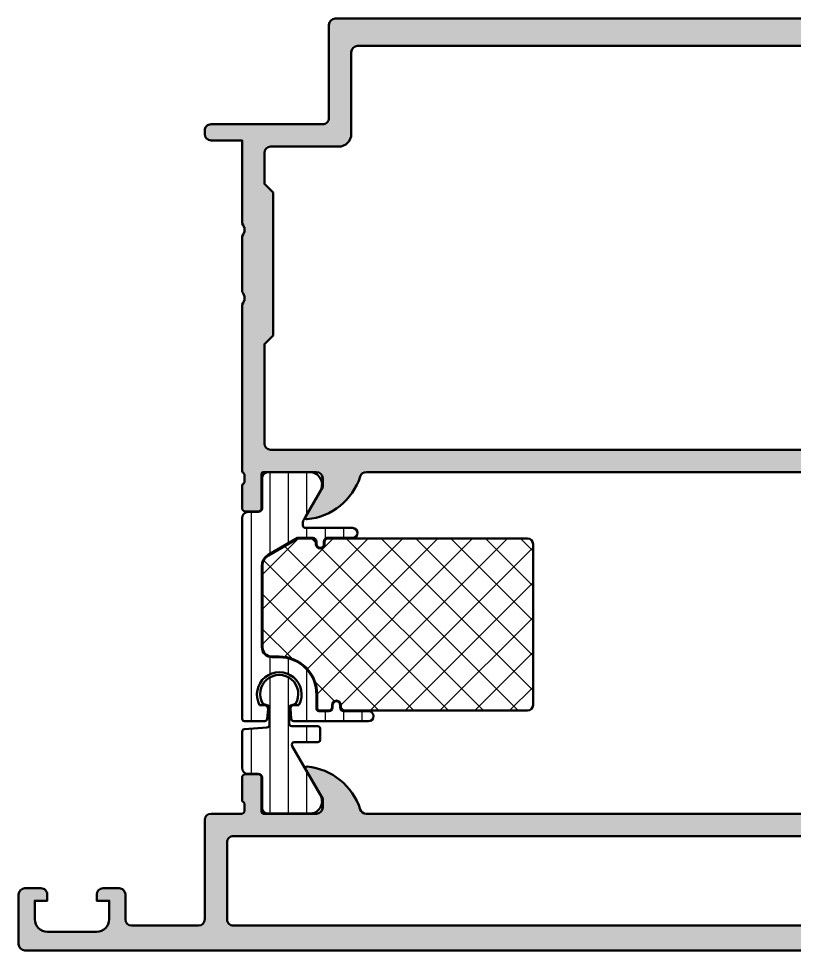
# Model space of a CAD drawing. Extents: x 5 to 130, y 0 to 75.
# Drawn here: x 5 to 67.5, y 0 to 75 of the extents above; entities that cross this region are included whole.
import ezdxf

# ---------------------------------------------------------------- set-up
doc = ezdxf.new("R2010")
doc.units = 0
for name, color, linetype, lineweight in [('0S-Alu contour', 7, 'Continuous', 50), ('0S-Alu hatch', 252, 'Continuous', 25), ('0S-Plastic contour', 254, 'Continuous', 50), ('0S-Plastic hatch', 253, 'Continuous', 25), ('0S-PT contour', 91, 'Continuous', 50), ('0S-PT hatch', 103, 'Continuous', 25)]:
    doc.layers.add(name, color=color, linetype=linetype, lineweight=lineweight)
pattern_1 = [(90, (0, 0), (-1.4859, 0), [])]

# ---------------------------------------------------------------- blocks, each defined once
blk = doc.blocks.new('304700__176D3024_9E4F_41B5_983D_16A4728DE086_')
at = {"layer": '0S-Alu hatch'}
h = blk.add_hatch(color=256, dxfattribs=at)
edge = h.paths.add_edge_path()
edge.add_line((19.99999999999998, 10.49999999999997), (20.00000000000001, 2.499961614608787))
edge.add_ellipse((19.50000799373549, 2.499992007188123), major_axis=(-0.4999920071882439, 0), ratio=1, start_angle=89.99995824893051, end_angle=179.9965172112618, ccw=False)
edge.add_line((19.5000076293945, 2.000000000000011), (14.10000610351565, 2))
edge.add_ellipse((14.10001171460136, 2.500005611085724), major_axis=(-0.5000056111172084, 0), ratio=1, start_angle=0.0006429760202877333, end_angle=89.9993570241561, ccw=False)
edge.add_line((13.60000610351564, 2.499999999998472), (13.60000610351564, 4.5))
edge.add_arc((13.10001392716924, 4.50000734682368), 0.4999921764003726, 359.9991581029894, 450.0008965386953)
edge.add_line((13.10000610351561, 4.999999523162842), (11.8000030517578, 5))
edge.add_arc((11.80003194873949, 4.499971103018338), 0.500028897816649, 90.00331115881426, 179.9966888411355)
edge.add_line((11.30000305175782, 4.500000000000466), (11.30000305175781, 4))
edge.add_line((11.30000305175781, 4), (12.30000305175781, 4))
edge.add_line((12.30000305175781, 4), (12.30000305175781, 2.5))
edge.add_ellipse((11.30001176224014, 2.499991289517666), major_axis=(-0.9999912895556029, 0), ratio=1, start_angle=89.99950092177761, end_angle=180.0004990787141, ccw=False)
edge.add_line((11.30000305175781, 1.5), (7.300003051757812, 1.5))
edge.add_ellipse((7.30003724327588, 2.500034191518068), major_axis=(-1.000034192102578, 0), ratio=1, start_angle=0.0019589627473806104, end_angle=89.9980410373002, ccw=False)
edge.add_line((6.300003051757812, 2.499999999999168), (6.300003051757812, 4))
edge.add_line((6.300003051757812, 4), (7.300003051757812, 4))
edge.add_line((7.300003051757812, 4), (7.300003051757812, 4.5))
edge.add_arc((6.800008665053553, 4.500005613295747), 0.4999943867357684, 359.9993567564866, 450.00064324353)
edge.add_line((6.800003051757826, 5.000000000000006), (5.5, 5))
edge.add_arc((5.500028896981604, 4.499971103018395), 0.5000288978165922, 90.00331115880446, 179.9966888411355)
edge.add_line((5, 4.500000000000523), (5, 0.4999923706054688))
edge.add_arc((5.500013265202426, 0.5000132654630491), 0.5000132656390097, 180.0023943105812, 269.9984799601016)
edge.add_line((5.5, 3e-16), (129.5, 0))
edge.add_arc((129.4999998175536, 0.5000001825074302), 0.5000001825074635, 270.000020906813, 359.9991048225051)
edge.add_line((130, 0.4999923706072412), (130, 4.500000000000001))
edge.add_arc((129.4999840330719, 4.499984033071891), 0.5000159671830521, 0.0018296166054239, 89.99817038324151)
edge.add_line((129.5, 5.000000000000008), (128.1999893188476, 5))
edge.add_arc((128.1999972154239, 4.499999732880525), 0.5000002671818309, 90.00090488050319, 179.999969382958)
edge.add_line((127.6999969482422, 4.500000000064763), (127.6999969482422, 4))
edge.add_line((127.6999969482422, 4), (128.6999969482422, 4))
edge.add_line((128.6999969482422, 4), (128.6999969482422, 2.5))
edge.add_ellipse((127.6999842356632, 2.500012712578993), major_axis=(-1.000012712659796, 0), ratio=1, start_angle=90.00072836786347, end_angle=179.9992716319968, ccw=False)
edge.add_line((127.6999969482422, 1.5), (123.6999969482422, 1.5))
edge.add_ellipse((123.6999912776887, 2.499994329446542), major_axis=(-0.9999943294626202, 0), ratio=1, start_angle=-0.00032490097822801545, end_angle=90.00032490062341, ccw=False)
edge.add_line((122.6999969482422, 2.500000000006199), (122.6999969482422, 4))
edge.add_line((122.6999969482422, 4), (123.6999969482422, 4))
edge.add_line((123.6999969482422, 4), (123.6999969482422, 4.5))
edge.add_arc((123.1999811356241, 4.499984187381915), 0.5000158128681189, 0.0018119353897291, 89.99818806474453)
edge.add_line((123.1999969482422, 5.000000000000003), (120.3999938964843, 5))
edge.add_arc((120.4000076430126, 4.499986253471732), 0.5000137467172296, 90.00157519279813, 179.9984248072896)
edge.add_line((119.8999938964844, 4.499999999999234), (119.8999938964844, 4.299995422363281))
edge.add_arc((120.4000045458748, 4.300006071753726), 0.5000106495038539, 180.0012203039023, 269.9987796957372)
edge.add_line((120.3999938964843, 3.799995422363279), (120.8999938964844, 3.79999542236328))
edge.add_ellipse((120.8999908366427, 3.29999236252167), major_axis=(-0.5000030598509733, 0), ratio=1, start_angle=180.0003506308146, end_angle=269.9996493701244, ccw=False)
edge.add_line((121.3999938964843, 3.299995422371481), (121.3999938964843, 2.5))
edge.add_ellipse((120.9000004540361, 2.499993442448283), major_axis=(-0.499993442491288, 0), ratio=1, start_angle=89.99924855007038, end_angle=180.0007514498339, ccw=False)
edge.add_line((120.8999938964844, 1.999999999999997), (105.0000019073486, 2))
edge.add_line((105.0000019073486, 2), (98.92875289916994, 2.433654785156249))
edge.add_ellipse((99.0000036368257, 3.431113043250497), major_axis=(-0.9999998221284359, 0), ratio=1, start_angle=-2.2588728256778268e-06, end_angle=85.91417066589128, ccw=False)
edge.add_line((98.00000381469727, 3.431113082675257), (98.00000381469727, 8.5))
edge.add_ellipse((98.50000376785373, 8.499999093168418), major_axis=(-0.4999999531572694, 0), ratio=1, start_angle=269.99999463212373, end_angle=359.9998960848389, ccw=False)
edge.add_line((98.50000381469727, 8.999999046325685), (99.50000381469727, 9))
edge.add_arc((99.50000728930279, 9.499996525388754), 0.4999965254008271, 269.9996018367694, 360.0002888809716)
edge.add_line((100.0000038146972, 9.499999046333286), (100.0000038146972, 10.99999999999999))
edge.add_ellipse((100.0788402612403, 11.2675205919931), major_axis=(-0.2788950563274273, 0), ratio=1, start_angle=-1.1645893740982274, end_angle=73.580123580509, ccw=False)
edge.add_line((99.80000281469727, 11.27318899999148), (99.80000281469727, 11.7267829999915))
edge.add_ellipse((100.0788709103404, 11.73244365946855), major_axis=(-0.2789255417371432, 0), ratio=1, start_angle=-73.57540544464928, end_angle=1.1628700728841181, ccw=False)
edge.add_line((100.0000038146972, 11.99998699999149), (100.0000038146972, 13.879998))
edge.add_arc((99.70000381469725, 13.87999799999999), 0.3000000000000114, 0, 90)
edge.add_line((99.70000381469725, 14.179998), (98.72002949565449, 14.179998))
edge.add_arc((98.72002949565449, 13.87999799999999), 0.3000000000000043, 89.99999999999729, 180)
edge.add_line((98.42002949565448, 13.87999799999999), (98.42002949565448, 11.12))
edge.add_ellipse((98.30002949565447, 11.12), major_axis=(-0.1200000000000045, 0), ratio=1, start_angle=90.00000000000682, end_angle=180, ccw=False)
edge.add_line((98.30002949565448, 10.99999999999999), (94.00000381469727, 11))
edge.add_ellipse((94.00000381469727, 11.5), major_axis=(-0.5000000000000018, 0), ratio=1, start_angle=0, end_angle=90, ccw=False)
edge.add_line((93.50000381469727, 11.5), (93.50000381469727, 12.19999999999998))
edge.add_line((93.50000381469727, 12.19999999999998), (94.88149927231964, 14.59282032302756))
edge.add_arc((94.76188403004898, 14.66188021535171), 0.1381197846483017, 330.000000000003, 455.6225775507952)
edge.add_arc((95.2382270558711, 9.823391138152235), 4.99999999999996, 95.62257755079398, 162.2515836439303)
edge.add_ellipse((90.0000038146973, 11.50000000000004), major_axis=(-0.5000000000000321, 0), ratio=1, start_angle=89.99999999999511, end_angle=162.2515836439261, ccw=False)
edge.add_line((90.00000381469727, 11), (32.99999237060549, 11))
edge.add_ellipse((32.99999237060558, 11.49999999999954), major_axis=(-0.49999999999954, 0), ratio=1, start_angle=17.74841635605941, end_angle=89.99999999998857, ccw=False)
edge.add_arc((27.7617691294318, 9.823391138151706), 5.000000000000446, 17.74841635607156, 84.37742244920817)
edge.add_arc((28.23811215525378, 14.66188021535168), 0.1381197846482897, 84.37742244919843, 209.9999999999927)
edge.add_line((28.11849691298311, 14.59282032302755), (29.4999923706055, 12.19999999999991))
edge.add_line((29.4999923706055, 12.19999999999991), (29.49999237060549, 11.50000000000002))
edge.add_ellipse((28.99999237060546, 11.50000000000002), major_axis=(-0.5000000000000285, 0), ratio=1, start_angle=90.00000000000159, end_angle=180, ccw=False)
edge.add_line((28.99999237060547, 10.99999999999999), (24.69996668964827, 11))
edge.add_ellipse((24.69996668964828, 11.12000000000001), major_axis=(-0.1200000000000134, 0), ratio=1, start_angle=0, end_angle=89.99999999999329, ccw=False)
edge.add_line((24.57996668964827, 11.12000000000001), (24.57996668964826, 13.87999799999999))
edge.add_arc((24.27996668964826, 13.879998), 0.2999999999999971, 0, 90)
edge.add_line((24.27996668964826, 14.179998), (23.29999237060544, 14.179998))
edge.add_arc((23.29999237060544, 13.87999800000002), 0.2999999999999812, 90, 180)
edge.add_line((22.99999237060545, 13.87999800000002), (22.99999237060547, 11.99998699999151))
edge.add_ellipse((22.92112527496229, 11.73244365946856), major_axis=(-0.2789255417371566, 0), ratio=1, start_angle=178.8371299271126, end_angle=253.5754054446439, ccw=False)
edge.add_line((23.19999337060547, 11.7267829999915), (23.19999337060547, 11.27318899999145))
edge.add_ellipse((22.92115592406247, 11.26752059199307), major_axis=(-0.2788950563273809, 0), ratio=1, start_angle=106.4198764194908, end_angle=181.1645893740976, ccw=False)
edge.add_line((22.9999923706055, 11), (20.49999999999998, 11))
edge.add_arc((20.50001190502594, 10.49998809497404), 0.5000119051676851, 90.00136418300312, 179.9986358174487)
edge = h.paths.add_edge_path()
edge.add_ellipse((22.30000297718658, 2.499992296034218), major_axis=(-0.4999922960935738, 0), ratio=1, start_angle=-0.0008828225924730759, end_angle=90.0008828230516, ccw=False)
edge.add_line((21.80001068115236, 2.499999999999592), (21.80001068115237, 8.700004577633145))
edge.add_ellipse((22.30000473062384, 8.700010528165253), major_axis=(-0.4999940495068772, 0), ratio=1, start_angle=-90.0006818884533, end_angle=0.0006818894009938958, ccw=False)
edge.add_line((22.30001068115234, 9.200004577636722), (95.70000457763672, 9.200004577636719))
edge.add_ellipse((95.69999936263179, 8.699999362631779), major_axis=(-0.5000052150321359, 0), ratio=1, start_angle=180.0005975897139, end_angle=269.9994024106873, ccw=False)
edge.add_line((96.20000457763673, 8.70000457763672), (96.20000076293945, 2.499999999999942))
edge.add_ellipse((95.70000356422013, 2.499997198726135), major_axis=(-0.4999971987271607, 0), ratio=1, start_angle=90.0001161296363, end_angle=180.0003210041313, ccw=False)
edge.add_line((95.70000457763672, 2.000000000000001), (22.30001068115236, 1.999999999999996))
at = {"layer": '0S-Alu contour', "color": 7}
for points in [[(28.11849691298311, 14.59282032302755), (29.4999923706055, 12.19999999999991), (29.49999237060549, 11.50000000000002)], [(93.50000381469727, 11.5), (93.50000381469727, 12.19999999999998), (94.88149927231964, 14.59282032302756)], [(22.99999237060545, 13.87999800000002), (22.99999237060547, 11.99998699999151)], [(24.27996668964826, 14.179998), (23.29999237060544, 14.179998)], [(24.57996668964827, 11.12000000000001), (24.57996668964826, 13.87999799999999)], [(98.42002949565448, 13.87999799999999), (98.42002949565448, 11.12)], [(99.70000381469725, 14.179998), (98.72002949565449, 14.179998)], [(100.0000038146972, 11.99998699999149), (100.0000038146972, 13.879998)], [(23.19999337060547, 11.7267829999915), (23.19999337060547, 11.27318899999145)], [(99.80000281469727, 11.27318899999148), (99.80000281469727, 11.7267829999915)], [(22.9999923706055, 11), (20.49999999999998, 11)], [(28.99999237060547, 10.99999999999999), (24.69996668964827, 11)], [(90.00000381469727, 11), (32.99999237060549, 11)], [(98.30002949565448, 10.99999999999999), (94.00000381469727, 11)], [(100.0000038146972, 9.499999046333286), (100.0000038146972, 10.99999999999999)], [(19.99999999999998, 10.49999999999997), (20.00000000000001, 2.499961614608787)], [(22.30001068115234, 9.200004577636722), (95.70000457763672, 9.200004577636719)], [(21.80001068115236, 2.499999999999592), (21.80001068115237, 8.700004577633145)], [(96.20000457763673, 8.70000457763672), (96.20000076293945, 2.499999999999942)], [(98.00000381469727, 3.431113082675257), (98.00000381469727, 8.5)], [(98.50000381469727, 8.999999046325685), (99.50000381469727, 9)], [(6.800003051757826, 5.000000000000006), (5.5, 5)], [(13.10000610351561, 4.999999523162842), (11.8000030517578, 5)], [(123.1999969482422, 5.000000000000003), (120.3999938964843, 5)], [(129.5, 5.000000000000008), (128.1999893188476, 5)], [(5, 4.500000000000523), (5, 0.4999923706054688)], [(6.300003051757812, 2.499999999999168), (6.300003051757812, 4), (7.300003051757812, 4), (7.300003051757812, 4.5)], [(11.30000305175782, 4.500000000000466), (11.30000305175781, 4), (12.30000305175781, 4), (12.30000305175781, 2.5)], [(13.60000610351564, 2.499999999998472), (13.60000610351564, 4.5)], [(119.8999938964844, 4.499999999999234), (119.8999938964844, 4.299995422363281)], [(120.3999938964843, 3.799995422363279), (120.8999938964844, 3.79999542236328)], [(122.6999969482422, 2.500000000006199), (122.6999969482422, 4), (123.6999969482422, 4), (123.6999969482422, 4.5)], [(127.6999969482422, 4.500000000064763), (127.6999969482422, 4), (128.6999969482422, 4), (128.6999969482422, 2.5)], [(130, 0.4999923706072412), (130, 4.500000000000001)], [(121.3999938964843, 3.299995422371481), (121.3999938964843, 2.5)], [(120.8999938964844, 1.999999999999997), (105.0000019073486, 2), (98.92875289916994, 2.433654785156249)], [(19.5000076293945, 2.000000000000011), (14.10000610351565, 2)], [(95.70000457763672, 2.000000000000001), (22.30001068115236, 1.999999999999996)], [(11.30000305175781, 1.5), (7.300003051757812, 1.5)], [(127.6999969482422, 1.5), (123.6999969482422, 1.5)], [(5.5, 3e-16), (129.5, 0)]]:
    blk.add_lwpolyline(points, dxfattribs=at)
for centre, radius, start, end in [((28.23811215525378, 14.66188021535168), 0.1381197846482897, 84.37742244919843, 209.9999999999927), ((27.7617691294318, 9.823391138151706), 5.000000000000446, 17.74841635607156, 84.37742244920817), ((95.2382270558711, 9.823391138152235), 4.99999999999996, 95.62257755079398, 162.2515836439303), ((94.76188403004898, 14.66188021535171), 0.1381197846483017, 330.000000000003, 95.62257755079521), ((23.29999237060544, 13.87999800000002), 0.2999999999999812, 90, 180), ((24.27996668964826, 13.879998), 0.2999999999999971, 0, 90), ((98.72002949565449, 13.87999799999999), 0.3000000000000043, 89.99999999999729, 180), ((99.70000381469725, 13.87999799999999), 0.3000000000000114, 0, 90), ((20.50001190502594, 10.49998809497404), 0.5000119051676851, 90.00136418300312, 179.9986358174487), ((99.50000728930279, 9.499996525388754), 0.4999965254008271, 269.9996018367694, 0.0002888809716084), ((5.500028896981604, 4.499971103018395), 0.5000288978165922, 90.00331115880446, 179.9966888411355), ((6.800008665053553, 4.500005613295747), 0.4999943867357684, 359.9993567564866, 90.00064324353004), ((11.80003194873949, 4.499971103018338), 0.500028897816649, 90.00331115881426, 179.9966888411355), ((13.10001392716924, 4.50000734682368), 0.4999921764003726, 359.9991581029894, 90.00089653869539), ((120.4000076430126, 4.499986253471732), 0.5000137467172296, 90.00157519279813, 179.9984248072896), ((123.1999811356241, 4.499984187381915), 0.5000158128681189, 0.0018119353897291, 89.99818806474453), ((128.1999972154239, 4.499999732880525), 0.5000002671818309, 90.00090488050319, 179.999969382958), ((129.4999840330719, 4.499984033071891), 0.5000159671830521, 0.0018296166054239, 89.99817038324151), ((120.4000045458748, 4.300006071753726), 0.5000106495038539, 180.0012203039023, 269.9987796957372), ((5.500013265202426, 0.5000132654630491), 0.5000132656390097, 180.0023943105812, 269.9984799601016), ((129.4999998175536, 0.5000001825074302), 0.5000001825074635, 270.000020906813, 359.9991048225051)]:
    blk.add_arc(centre, radius, start, end, dxfattribs=at)
at = {"layer": '0S-Alu contour', "color": 7, "extrusion": (0, 0, -1)}
for centre, radius, start, end in [((-22.92112527496229, 11.73244365946856), 0.2789255417371566, 106.4245945553561, 181.1628700728874), ((-22.92115592406247, 11.26752059199307), 0.278895056327381, 178.8354106259024, 253.5801235805092), ((-28.99999237060546, 11.50000000000002), 0.5000000000000285, 180, 269.9999999999984), ((-32.99999237060558, 11.49999999999954), 0.49999999999954, 270.0000000000114, 342.2515836439406), ((-90.0000038146973, 11.50000000000004), 0.5000000000000321, 197.748416356074, 270.0000000000049), ((-94.00000381469727, 11.5), 0.5000000000000018, 270, 0), ((-100.0788402612403, 11.2675205919931), 0.2788950563274273, 286.419876419491, 1.164589374098176), ((-100.0788709103404, 11.73244365946855), 0.2789255417371432, 358.8371299271159, 73.57540544464923), ((-24.69996668964828, 11.12000000000001), 0.1200000000000134, 270.0000000000068, 0), ((-98.30002949565447, 11.12), 0.1200000000000045, 180, 269.9999999999932), ((-22.30000473062384, 8.700010528165253), 0.4999940495068772, 359.999318110599, 90.00068188845341), ((-95.69999936263179, 8.699999362631779), 0.5000052150321359, 90.0005975893127, 179.9994024102861), ((-98.50000376785373, 8.499999093168418), 0.4999999531572694, 0.0001039151611164, 90.00000536787628), ((-120.8999908366427, 3.29999236252167), 0.5000030598509733, 90.00035062987556, 179.9996493691854), ((-99.0000036368257, 3.431113043250497), 0.9999998221284361, 274.0858293341087, 2.2588727439e-06), ((-7.30003724327588, 2.500034191518068), 1.000034192102578, 270.0019589626998, 359.9980410372526), ((-11.30001176224014, 2.499991289517666), 0.9999912895556029, 179.9995009212859, 270.0004990782225), ((-14.10001171460136, 2.500005611085724), 0.5000056111172084, 270.0006429758439, 359.9993570239797), ((-19.50000799373549, 2.499992007188123), 0.4999920071882439, 180.0034827887382, 270.0000417510696), ((-22.30000297718658, 2.499992296034218), 0.4999922960935738, 269.9991171769484, 0.0008828225924878), ((-95.70000356422013, 2.499997198726135), 0.4999971987271607, 179.9996789958687, 269.9998838703637), ((-120.9000004540361, 2.499993442448283), 0.499993442491288, 179.9992485501661, 270.0007514499296), ((-123.6999912776887, 2.499994329446542), 0.9999943294626202, 269.9996750993766, 0.0003249009782124), ((-127.6999842356632, 2.500012712578993), 1.000012712659796, 180.0007283680033, 269.9992716321365)]:
    blk.add_arc(centre, radius, start, end, dxfattribs=at)
blk = doc.blocks.new('395740__5E38B258_E6E0_439A_BC56_7E651BC965ED_')
at = {"layer": '0S-PT hatch'}
h = blk.add_hatch(dxfattribs=at)
h.set_pattern_fill('ANSI37', color=256, scale=0.625, angle=90, style=0)
h.set_pattern_definition([(135, (0, 0), (-1.403165018917055, -1.403165018917055), []), (225, (0, 0), (1.403165018917055, -1.403165018917055), [])])
edge = h.paths.add_edge_path()
edge.add_ellipse((45.99939123330574, 32.70000000000196), major_axis=(-0.4500000000000171, 0), ratio=1, start_angle=180, end_angle=270, ccw=False)
edge.add_line((46.44939123330575, 32.70000000000196), (46.44939123330577, 19.75024507800028))
edge.add_ellipse((45.99939081608043, 19.75024549521865), major_axis=(-0.4500004172255333, 0), ratio=1, start_angle=89.9999468781561, end_angle=179.9999468735963, ccw=False)
edge.add_line((45.99939039886206, 19.30024507799331), (31.20656684903962, 19.2999982024299))
edge.add_line((31.20656684903962, 19.2999982024299), (31.07587203843879, 19.3349919706396))
edge.add_line((31.07587203843879, 19.3349919706396), (30.98500706600365, 19.4258443176791))
edge.add_line((30.98500706600365, 19.4258443176791), (30.94998626708984, 19.55656736054947))
edge.add_line((30.94998626708984, 19.55656736054947), (30.94998626708984, 19.74999809265137))
edge.add_arc((30.59999084472656, 19.74999809265137), 0.3499954223632784, 0, 180)
edge.add_line((30.24999542236328, 19.74999809265137), (30.24999542236328, 19.55656736054947))
edge.add_line((30.24999542236328, 19.55656736054947), (30.21497462344948, 19.4258443176791))
edge.add_line((30.21497462344948, 19.4258443176791), (30.12410965101434, 19.3349919706396))
edge.add_line((30.12410965101434, 19.3349919706396), (29.99341443041237, 19.29999809265137))
edge.add_line((29.99341443041237, 19.29999809265137), (29.20657241064764, 19.29999809265137))
edge.add_line((29.20657241064764, 19.29999809265137), (29.1258753312368, 19.32162239777046))
edge.add_line((29.1258753312368, 19.32162239777046), (29.07161595243868, 19.37585915907012))
edge.add_line((29.07161595243868, 19.37585915907012), (29.04999237060547, 19.4565904816775))
edge.add_line((29.04999237060547, 19.4565904816775), (29.04999237059291, 20.59997255743553))
edge.add_arc((26.0000601988675, 20.60004150683832), 3.049932172504766, 359.9987047223895, 450.0012742162535)
edge.add_line((25.99999237060547, 23.64997367858886), (25.39996827214202, 23.64997367858887))
edge.add_ellipse((25.39918775938291, 24.39917064067953), major_axis=(-0.7491973686593119, 0), ratio=1, start_angle=-0.06307231434720961, end_angle=90.05969067286293, ccw=False)
edge.add_line((24.64999084466362, 24.39999537162484), (24.65000610341345, 30.96374640628945))
edge.add_ellipse((25.59993665786682, 30.96380713441111), major_axis=(-0.9499305563945183, 0), ratio=1, start_angle=-60.01033770622951, end_angle=0.003662862479927753, ccw=False)
edge.add_line((25.12511981820502, 31.78655681125431), (27.48715501826287, 33.15000000009987))
edge.add_line((27.48715501826287, 33.15000000009987), (28.69999237060546, 33.15000000009987))
edge.add_ellipse((28.69999237060547, 32.90000000009989), major_axis=(-0.2499999999999858, 0), ratio=1, start_angle=180, end_angle=270.00000000000324, ccw=False)
edge.add_line((28.94999237060546, 32.90000000009989), (28.94999237060538, 32.7000000001))
edge.add_arc((29.2999923706054, 32.70000000009997), 0.3500000000000085, 180, 360)
edge.add_line((29.64999237060541, 32.70000000009993), (29.64999237060542, 32.90000000009987))
edge.add_ellipse((29.89999237050753, 32.90000000009986), major_axis=(-0.2499999999021156, 0), ratio=1, start_angle=270.00000000000324, end_angle=360, ccw=False)
edge.add_line((29.89999237050752, 33.15000000000198), (45.99939123330574, 33.15000000000198))
at = {"layer": '0S-PT contour', "color": 7}
for points in [[(25.12511981820502, 31.78655681125431), (27.48715501826287, 33.15000000009987), (28.69999237060546, 33.15000000009987)], [(29.89999237050752, 33.15000000000198), (45.99939123330574, 33.15000000000198)], [(28.94999237060546, 32.90000000009989), (28.94999237060538, 32.7000000001)], [(29.64999237060541, 32.70000000009993), (29.64999237060542, 32.90000000009987)], [(46.44939123330575, 32.70000000000196), (46.44939123330577, 19.75024507800028)], [(24.64999084466362, 24.39999537162484), (24.65000610341345, 30.96374640628945)], [(25.99999237060547, 23.64997367858886), (25.39996827214202, 23.64997367858887)], [(30.24999542236328, 19.74999809265137), (30.24999542236328, 19.55656736054947), (30.21497462344948, 19.4258443176791), (30.12410965101434, 19.3349919706396), (29.99341443041237, 19.29999809265137), (29.20657241064764, 19.29999809265137), (29.1258753312368, 19.32162239777046), (29.07161595243868, 19.37585915907012), (29.04999237060547, 19.4565904816775), (29.04999237059291, 20.59997255743553)], [(45.99939039886206, 19.30024507799331), (31.20656684903962, 19.2999982024299), (31.07587203843879, 19.3349919706396), (30.98500706600365, 19.4258443176791), (30.94998626708984, 19.55656736054947), (30.94998626708984, 19.74999809265137)]]:
    blk.add_lwpolyline(points, dxfattribs=at)
at = {"layer": '0S-PT contour', "color": 7, "extrusion": (0, 0, -1)}
for centre, radius, start, end in [((-28.69999237060547, 32.90000000009989), 0.2499999999999858, 89.99999999999675, 180), ((-29.89999237050753, 32.90000000009986), 0.2499999999021156, 0, 89.99999999999675), ((-45.99939123330574, 32.70000000000196), 0.4500000000000171, 90, 180), ((-25.59993665786682, 30.96380713441111), 0.9499305563945183, 359.9963371375201, 60.01033770622957), ((-25.39918775938291, 24.39917064067953), 0.7491973686593119, 269.9403093271371, 0.0630723143472479), ((-45.99939081608043, 19.75024549521865), 0.4500004172255333, 180.0000531264038, 270.0000531218439)]:
    blk.add_arc(centre, radius, start, end, dxfattribs=at)
at = {"layer": '0S-PT contour', "color": 7}
for centre, radius, start, end in [((29.2999923706054, 32.70000000009997), 0.3500000000000085, 180, 0), ((26.0000601988675, 20.60004150683832), 3.049932172504766, 359.9987047223895, 90.00127421625359), ((30.59999084472656, 19.74999809265137), 0.3499954223632784, 0, 180)]:
    blk.add_arc(centre, radius, start, end, dxfattribs=at)
blk = doc.blocks.new('244459__BBD9B7D8_E089_41D3_9A93_767BB1D5F85C___C6E03472_171E_400A_93B3_961B03300107_')
at = {"layer": '0S-Plastic hatch'}
h = blk.add_hatch(dxfattribs=at)
h.set_pattern_fill('ANSI31', color=256, scale=0.4680000000000001, angle=45, style=0)
h.set_pattern_definition(pattern_1)
edge = h.paths.add_edge_path()
edge.add_arc((23.49999237060547, 14.709997), 0.5, 180, 270)
edge.add_line((23.49999237060547, 14.209997), (24.31032370393881, 14.209997))
edge.add_ellipse((24.31032370393879, 13.909997), major_axis=(-0.2999999999999989, 0), ratio=1, start_angle=180, end_angle=269.99999999999727, ccw=False)
edge.add_line((24.61032370393879, 13.909997), (24.60999175354178, 11.50999861706369))
edge.add_arc((25.1099877309804, 11.50999597743862), 0.4999959774455833, 179.9996975182267, 270.0003024811867)
edge.add_line((25.10999037060547, 11.01), (28.58653186870495, 11.01))
edge.add_arc((28.4442212197136, 11.99981807472284), 0.9999960709244724, 278.1816080518999, 392.7270160998408)
edge.add_line((29.28547386870494, 12.540453), (27.02829615929938, 16.45000001028018))
edge.add_ellipse((27.20150124599153, 16.55), major_axis=(-0.1999999999999995, 0), ratio=1, start_angle=-90, end_angle=29.999996599345025, ccw=False)
edge.add_line((27.20150124599153, 16.75), (29.09998321533203, 16.75))
edge.add_line((29.09998321533203, 16.75), (29.19990539550781, 16.77691650390625))
edge.add_line((29.19990539550781, 16.77691650390625), (29.2730712890625, 16.85009765625))
edge.add_line((29.2730712890625, 16.85009765625), (29.29998779296875, 16.95001220703125))
edge.add_line((29.29998779296875, 16.95001220703125), (29.29998779296875, 17.85000610351562))
edge.add_line((29.29998779296875, 17.85000610351562), (29.27307891845703, 17.94992065429687))
edge.add_line((29.27307891845703, 17.94992065429687), (29.19990539550781, 18.02310180664062))
edge.add_line((29.19990539550781, 18.02310180664062), (29.09998321533203, 18.05001831054687))
edge.add_line((29.09998321533203, 18.05001831054687), (26.99998474121094, 18.05001831054687))
edge.add_line((26.99998474121094, 18.05001831054687), (26.90007019042969, 18.07693481445312))
edge.add_line((26.90007019042969, 18.07693481445312), (26.82689666748047, 18.15008544921875))
edge.add_line((26.82689666748047, 18.15008544921875), (26.79998779296875, 18.25))
edge.add_line((26.79998779296875, 18.25), (26.79998779296875, 19.55002021789551))
edge.add_line((26.79998779296875, 19.55002021789551), (26.82689666748047, 19.64993476867675))
edge.add_line((26.82689666748047, 19.64993476867675), (26.90007019042969, 19.72311592102051))
edge.add_line((26.90007019042969, 19.72311592102051), (26.99999237060547, 19.75003242492675))
edge.add_line((26.99999237060547, 19.75003242492675), (27.31282366590745, 19.84397326465966))
edge.add_arc((25.999569730915, 20.63866807162289), 1.534983952355025, 328.8204353185887, 571.331063269306)
edge.add_line((24.68842167591003, 19.84050360746519), (24.99998474121094, 19.75003242492675))
edge.add_line((24.99998474121094, 19.75003242492675), (25.09990692138672, 19.72311592102051))
edge.add_line((25.09990692138672, 19.72311592102051), (25.17308044433594, 19.64993476867675))
edge.add_line((25.17308044433594, 19.64993476867675), (25.19998931884766, 19.55002021789551))
edge.add_line((25.19998931884766, 19.55002021789551), (25.19998931884766, 18.1500244140625))
edge.add_line((25.19998931884766, 18.1500244140625), (25.17308044433594, 18.05007934570312))
edge.add_line((25.17308044433594, 18.05007934570312), (25.09990692138672, 17.9769287109375))
edge.add_line((25.09990692138672, 17.9769287109375), (24.99999237060547, 17.95001220703125))
edge.add_line((24.99999237060547, 17.95001220703125), (23.19998931884766, 17.79251098632812))
edge.add_line((23.19998931884766, 17.79251098632812), (23.1000747680664, 17.76559448242187))
edge.add_line((23.1000747680664, 17.76559448242187), (23.02690124511719, 17.69241333007812))
edge.add_line((23.02690124511719, 17.69241333007812), (22.99999237060573, 17.59249877929687))
edge.add_line((22.99999237060573, 17.59249877929687), (22.99999237060547, 14.709997))
at = {"layer": '0S-Plastic contour', "color": 7}
for points in [[(24.68842167591003, 19.84050360746519), (24.99998474121094, 19.75003242492675), (25.09990692138672, 19.72311592102051), (25.17308044433594, 19.64993476867675), (25.19998931884766, 19.55002021789551), (25.19998931884766, 18.1500244140625), (25.17308044433594, 18.05007934570312), (25.09990692138672, 17.9769287109375), (24.99999237060547, 17.95001220703125), (23.19998931884766, 17.79251098632812), (23.1000747680664, 17.76559448242187), (23.02690124511719, 17.69241333007812), (22.99999237060573, 17.59249877929687), (22.99999237060547, 14.709997)], [(27.20150124599153, 16.75), (29.09998321533203, 16.75), (29.19990539550781, 16.77691650390625), (29.2730712890625, 16.85009765625), (29.29998779296875, 16.95001220703125), (29.29998779296875, 17.85000610351562), (29.27307891845703, 17.94992065429687), (29.19990539550781, 18.02310180664062), (29.09998321533203, 18.05001831054687), (26.99998474121094, 18.05001831054687), (26.90007019042969, 18.07693481445312), (26.82689666748047, 18.15008544921875), (26.79998779296875, 18.25), (26.79998779296875, 19.55002021789551), (26.82689666748047, 19.64993476867675), (26.90007019042969, 19.72311592102051), (26.99999237060547, 19.75003242492675), (27.31282366590745, 19.84397326465966)], [(29.28547386870494, 12.540453), (27.02829615929938, 16.45000001028018)], [(23.49999237060547, 14.209997), (24.31032370393881, 14.209997)], [(24.61032370393879, 13.909997), (24.60999175354178, 11.50999861706369)], [(25.10999037060547, 11.01), (28.58653186870495, 11.01)]]:
    blk.add_lwpolyline(points, dxfattribs=at)
for centre, radius, start, end in [((25.999569730915, 20.63866807162289), 1.534983952355025, 328.8204353185887, 211.331063269306), ((23.49999237060547, 14.709997), 0.5, 180, 270), ((28.4442212197136, 11.99981807472284), 0.9999960709244724, 278.1816080518999, 32.7270160998408), ((25.1099877309804, 11.50999597743862), 0.4999959774455833, 179.9996975182267, 270.0003024811867)]:
    blk.add_arc(centre, radius, start, end, dxfattribs=at)
at = {"layer": '0S-Plastic contour', "color": 7, "extrusion": (0, 0, -1)}
for centre, radius, start, end in [((-27.20150124599153, 16.55), 0.1999999999999995, 330.000003400655, 90), ((-24.31032370393879, 13.909997), 0.2999999999999989, 90.00000000000273, 180)]:
    blk.add_arc(centre, radius, start, end, dxfattribs=at)
blk = doc.blocks.new('244459__2FCC1111_E823_40FE_BF9C_92EAB51FDF82___E4718E30_01A4_42E2_A215_5A04C0F10826_')
at = {"layer": '0S-Plastic hatch'}
h = blk.add_hatch(dxfattribs=at)
h.set_pattern_fill('ANSI31', color=256, scale=0.4680000000000001, angle=45, style=0)
h.set_pattern_definition(pattern_1)
edge = h.paths.add_edge_path()
edge.add_line((22.99999237060547, 34.79000300009986), (22.99999237060547, 18.65002250671387))
edge.add_line((22.99999237060547, 18.65002250671387), (23.02690887451172, 18.55010795593262))
edge.add_line((23.02690887451172, 18.55010795593262), (23.1000747680664, 18.47692680358887))
edge.add_line((23.1000747680664, 18.47692680358887), (23.20000457763672, 18.45001029968262))
edge.add_line((23.20000457763672, 18.45001029968262), (24.83000946044922, 18.45001029968262))
edge.add_line((24.83000946044922, 18.45001029968262), (24.92992401123047, 18.47692680358887))
edge.add_line((24.92992401123047, 18.47692680358887), (25.00308990478516, 18.55010795593262))
edge.add_line((25.00308990478516, 18.55010795593262), (25.03000640869141, 18.65002250671387))
edge.add_line((25.03000640869141, 18.65002250671387), (25.09999847412109, 19.45001029968262))
edge.add_line((25.09999847412109, 19.45001029968262), (25.05998992919922, 19.60015678405762))
edge.add_line((25.05998992919922, 19.60015678405762), (24.95012664794922, 19.71002006530762))
edge.add_line((24.95012664794922, 19.71002006530762), (24.78199005126953, 19.74999809265137))
edge.add_line((24.78199005126953, 19.74999809265137), (24.41342926025391, 19.74999809265137))
edge.add_ellipse((25.99999237060547, 20.59650078484448), major_axis=(-1.798262859266857, 0), ratio=1, start_angle=151.918075429822, end_angle=28.081924570178103, ccw=False)
edge.add_line((27.58655548095703, 19.74999809265137), (27.21799468994141, 19.74999809265137))
edge.add_line((27.21799468994141, 19.74999809265137), (27.04985809326172, 19.71002006530762))
edge.add_line((27.04985809326172, 19.71002006530762), (26.93999481201172, 19.60015678405762))
edge.add_line((26.93999481201172, 19.60015678405762), (26.90000152587891, 19.45001029968262))
edge.add_line((26.90000152587891, 19.45001029968262), (26.9699935913086, 18.65002250671387))
edge.add_line((26.9699935913086, 18.65002250671387), (26.99689483642578, 18.55010795593262))
edge.add_line((26.99689483642578, 18.55010795593262), (27.07006072998047, 18.47692680358887))
edge.add_line((27.07006072998047, 18.47692680358887), (27.16999053955078, 18.45001029968262))
edge.add_line((27.16999053955078, 18.45001029968262), (33.19998931884766, 18.45001029968262))
edge.add_arc((33.19998931884766, 18.85000419616699), 0.399993896484375, 270, 450)
edge.add_line((33.19998931884766, 19.24999809265137), (31.19998931884766, 19.24999809265137))
edge.add_line((31.19998931884766, 19.24999809265137), (31.04999542236328, 19.29015922546387))
edge.add_line((31.04999542236328, 19.29015922546387), (30.94017791748047, 19.39996147155761))
edge.add_line((30.94017791748047, 19.39996147155761), (30.89998626708985, 19.54998588562012))
edge.add_line((30.89998626708985, 19.54998588562012), (30.89998626708985, 19.74999809265137))
edge.add_arc((30.59999084472656, 19.74999809265137), 0.2999954223632812, 0, 180)
edge.add_line((30.29999542236328, 19.74999809265137), (30.29999542236328, 19.54998588562012))
edge.add_line((30.29999542236328, 19.54998588562012), (30.25980377197266, 19.39996147155762))
edge.add_line((30.25980377197266, 19.39996147155762), (30.14998626708984, 19.29015922546387))
edge.add_line((30.14998626708984, 19.29015922546387), (29.99999237060547, 19.24999809265137))
edge.add_line((29.99999237060547, 19.24999809265137), (29.19998931884766, 19.24999809265137))
edge.add_line((29.19998931884766, 19.24999809265137), (29.09999847412109, 19.27679252624512))
edge.add_line((29.09999847412109, 19.27679252624512), (29.02678680419922, 19.34997367858887))
edge.add_line((29.02678680419922, 19.34997367858887), (28.99999237060547, 19.45001029968262))
edge.add_line((28.99999237060547, 19.45001029968262), (28.99999237060547, 20.59997367858887))
edge.add_arc((26.00005963829712, 20.60004094628051), 2.999932733062525, 359.9987152527758, 450.0012847470834)
edge.add_line((25.99999237060547, 23.59997367858886), (25.39999389648438, 23.59997367858887))
edge.add_ellipse((25.39918775938291, 24.39917064067953), major_axis=(-0.7991973686593087, 0), ratio=1, start_angle=-0.061071694723978, end_angle=90.05779331022143, ccw=False)
edge.add_line((24.59999084472657, 24.40002250671391), (24.60000610351563, 30.96374320983886))
edge.add_ellipse((25.59993665786681, 30.96380713441111), major_axis=(-0.9999305563944982, 0), ratio=1, start_angle=-60.010337706230075, end_angle=0.003662862579403736, ccw=False)
edge.add_line((25.10012763133065, 31.82986259141395), (27.47375992795196, 33.20000000009987))
edge.add_line((27.47375992795196, 33.20000000009987), (28.69999237060546, 33.20000000009986))
edge.add_ellipse((28.69999237060546, 32.90000000009989), major_axis=(-0.2999999999999758, 0), ratio=1, start_angle=180, end_angle=270, ccw=False)
edge.add_line((28.99999237060543, 32.90000000009989), (28.99999237060541, 32.7000000001))
edge.add_arc((29.29999237060541, 32.70000000009998), 0.2999999999999971, 180, 360)
edge.add_line((29.59999237060541, 32.70000000009995), (29.59999237060541, 32.90000000009987))
edge.add_ellipse((29.89999237060541, 32.90000000009985), major_axis=(-0.2999999999999971, 0), ratio=1, start_angle=269.99999999999727, end_angle=360, ccw=False)
edge.add_line((29.89999237060542, 33.20000000009985), (31.89999237060545, 33.20000000009986))
edge.add_arc((31.89999237060545, 33.60000000009987), 0.4000000000000057, 270, 450)
edge.add_line((31.89999237060545, 34.00000000009987), (28.09999237060542, 34.00000000009987))
edge.add_ellipse((28.09999237060542, 34.20000000009988), major_axis=(-0.2000000000000028, 0), ratio=1, start_angle=0, end_angle=90, ccw=False)
edge.add_line((27.89999237060542, 34.20000000009988), (27.89999237060542, 34.41474721315084))
edge.add_ellipse((28.39999237060545, 34.41474721315085), major_axis=(-0.5000000000000285, 0), ratio=1, start_angle=330.00004886373796, end_angle=360, ccw=False)
edge.add_line((27.96697945550508, 34.6647468438632), (29.28547386870494, 36.95954700009986))
edge.add_arc((28.4442212197136, 37.50018192537702), 0.9999960709244738, 327.2729839001592, 441.818391948101)
edge.add_line((28.58653186870494, 38.49000000009986), (25.10999037060519, 38.49000010568574))
edge.add_arc((25.10998773098011, 37.99000412824711), 0.4999959774455975, 89.9996975188133, 180.0003024817733)
edge.add_line((24.60999175354148, 37.99000148861691), (24.61032370393852, 35.59000310568573))
edge.add_ellipse((24.31032370393851, 35.59000310568574), major_axis=(-0.3000000000000114, 0), ratio=1, start_angle=90, end_angle=180, ccw=False)
edge.add_line((24.31032370393851, 35.29000310568573), (23.49999230545567, 35.29000300009986))
edge.add_arc((23.49999237060547, 34.79000300009986), 0.5000000000000043, 90.00000746561778, 180)
at = {"layer": '0S-Plastic contour', "color": 7}
for points in [[(28.58653186870494, 38.49000000009986), (25.10999037060519, 38.49000010568574)], [(24.60999175354148, 37.99000148861691), (24.61032370393852, 35.59000310568573)], [(27.96697945550508, 34.6647468438632), (29.28547386870494, 36.95954700009986)], [(24.31032370393851, 35.29000310568573), (23.49999230545567, 35.29000300009986)], [(22.99999237060547, 34.79000300009986), (22.99999237060547, 18.65002250671387), (23.02690887451172, 18.55010795593262), (23.1000747680664, 18.47692680358887), (23.20000457763672, 18.45001029968262), (24.83000946044922, 18.45001029968262), (24.92992401123047, 18.47692680358887), (25.00308990478516, 18.55010795593262), (25.03000640869141, 18.65002250671387), (25.09999847412109, 19.45001029968262), (25.05998992919922, 19.60015678405762), (24.95012664794922, 19.71002006530762), (24.78199005126953, 19.74999809265137), (24.41342926025391, 19.74999809265137)], [(27.89999237060542, 34.20000000009988), (27.89999237060542, 34.41474721315084)], [(31.89999237060545, 34.00000000009987), (28.09999237060542, 34.00000000009987)], [(25.10012763133065, 31.82986259141395), (27.47375992795196, 33.20000000009987), (28.69999237060546, 33.20000000009986)], [(29.89999237060542, 33.20000000009985), (31.89999237060545, 33.20000000009986)], [(28.99999237060543, 32.90000000009989), (28.99999237060541, 32.7000000001)], [(29.59999237060541, 32.70000000009995), (29.59999237060541, 32.90000000009987)], [(24.59999084472657, 24.40002250671391), (24.60000610351563, 30.96374320983886)], [(25.99999237060547, 23.59997367858886), (25.39999389648438, 23.59997367858887)], [(30.29999542236328, 19.74999809265137), (30.29999542236328, 19.54998588562012), (30.25980377197266, 19.39996147155762), (30.14998626708984, 19.29015922546387), (29.99999237060547, 19.24999809265137), (29.19998931884766, 19.24999809265137), (29.09999847412109, 19.27679252624512), (29.02678680419922, 19.34997367858887), (28.99999237060547, 19.45001029968262), (28.99999237060547, 20.59997367858887)], [(27.58655548095703, 19.74999809265137), (27.21799468994141, 19.74999809265137), (27.04985809326172, 19.71002006530762), (26.93999481201172, 19.60015678405762), (26.90000152587891, 19.45001029968262), (26.9699935913086, 18.65002250671387), (26.99689483642578, 18.55010795593262), (27.07006072998047, 18.47692680358887), (27.16999053955078, 18.45001029968262), (33.19998931884766, 18.45001029968262)], [(33.19998931884766, 19.24999809265137), (31.19998931884766, 19.24999809265137), (31.04999542236328, 19.29015922546387), (30.94017791748047, 19.39996147155761), (30.89998626708985, 19.54998588562012), (30.89998626708985, 19.74999809265137)]]:
    blk.add_lwpolyline(points, dxfattribs=at)
for centre, radius, start, end in [((25.10998773098011, 37.99000412824711), 0.4999959774455975, 89.9996975188133, 180.0003024817733), ((28.4442212197136, 37.50018192537702), 0.9999960709244738, 327.2729839001592, 81.81839194810097), ((23.49999237060547, 34.79000300009986), 0.5000000000000043, 90.00000746561778, 180), ((31.89999237060545, 33.60000000009987), 0.4000000000000057, 270, 90), ((29.29999237060541, 32.70000000009998), 0.2999999999999971, 180, 0), ((26.00005963829712, 20.60004094628051), 2.999932733062525, 359.9987152527758, 90.00128474708345), ((30.59999084472656, 19.74999809265137), 0.2999954223632812, 0, 180), ((33.19998931884766, 18.85000419616699), 0.399993896484375, 270, 90)]:
    blk.add_arc(centre, radius, start, end, dxfattribs=at)
at = {"layer": '0S-Plastic contour', "color": 7, "extrusion": (0, 0, -1)}
for centre, radius, start, end in [((-24.31032370393851, 35.59000310568574), 0.3000000000000114, 180, 270), ((-28.39999237060545, 34.41474721315085), 0.5000000000000285, 0, 29.99995113626205), ((-28.09999237060542, 34.20000000009988), 0.2000000000000028, 270, 0), ((-28.69999237060546, 32.90000000009989), 0.2999999999999758, 90, 180), ((-29.89999237060541, 32.90000000009985), 0.2999999999999971, 0, 90.00000000000273), ((-25.59993665786681, 30.96380713441111), 0.9999305563944982, 359.9963371374206, 60.01033770623014), ((-25.39918775938291, 24.39917064067953), 0.7991973686593087, 269.9422066897786, 0.0610716947241366), ((-25.99999237060547, 20.59650078484448), 1.798262859266857, 331.9180754298219, 208.0819245701781)]:
    blk.add_arc(centre, radius, start, end, dxfattribs=at)
blk = doc.blocks.new('397900__F6BC7027_DA10_4846_9E57_12844A82973F_')
at = {"layer": '0S-Alu hatch'}
h = blk.add_hatch(color=256, dxfattribs=at)
edge = h.paths.add_edge_path()
edge.add_line((30, 74.50000000000009), (30, 67.00000047683727))
edge.add_ellipse((29.50000618905175, 66.99999381095448), major_axis=(-0.4999938109926888, 0), ratio=1, start_angle=89.99929077812959, end_angle=180.0007638631271, ccw=False)
edge.add_line((29.49999999999997, 66.5000000000001), (20.5, 66.50000000000009))
edge.add_arc((20.50000112226638, 66.00000650708706), 0.4999934929142801, 90.00012860392812, 180.0007456670556)
edge.add_line((20.00000762939444, 65.99999999999913), (20.00000476831991, 65.69999523168018))
edge.add_arc((20.50000166166142, 65.69999689334162), 0.4999968933442645, 180.0001904125791, 269.9998095864415)
edge.add_line((20.49999999999997, 65.20000000000012), (22.99999999999997, 65.20000000000007))
edge.add_line((22.99999999999997, 65.20000000000007), (23, 58.5000000000001))
edge.add_ellipse((22.47502420766756, 58.00000000000011), major_axis=(-0.7249824705019198, 0), ratio=1, start_angle=136.3958616163865, end_angle=223.6041383836137, ccw=False)
edge.add_line((23, 57.50000000000011), (23, 53.0000000000001))
edge.add_ellipse((22.47502420766753, 52.5000000000001), major_axis=(-0.7249824705019455, 0), ratio=1, start_angle=136.3958616163876, end_angle=223.6041383836125, ccw=False)
edge.add_line((23, 52.00000000000009), (22.99999999999997, 38.50001544535547))
edge.add_ellipse((22.92116355345688, 38.23249485336233), major_axis=(-0.2788950563274689, 0), ratio=1, start_angle=178.835410625896, end_angle=253.5801235804993, ccw=False)
edge.add_line((23.20000099999996, 38.22682644536392), (23.20000099999999, 37.77323244536402))
edge.add_ellipse((22.92113290435677, 37.76757178588692), major_axis=(-0.2789255417372011, 0), ratio=1, start_angle=106.4245945553665, end_angle=181.1628700728954, ccw=False)
edge.add_line((23, 37.50002844536395), (23.00000000000003, 35.62001744535553))
edge.add_arc((23.30000000000003, 35.62001744535547), 0.2999999999999971, 180, 269.9999999999919)
edge.add_line((23.29999999999998, 35.32001744535548), (24.27997431904282, 35.32001744535549))
edge.add_arc((24.27997431904284, 35.62001744535543), 0.2999999999999403, 269.9999999999973, 360)
edge.add_line((24.57997431904278, 35.62001744535543), (24.57997431904275, 38.38001544535548))
edge.add_ellipse((24.69997431904278, 38.38001544535546), major_axis=(-0.120000000000033, 0), ratio=1, start_angle=270, end_angle=360, ccw=False)
edge.add_line((24.69997431904278, 38.5000154453555), (29, 38.50001544535549))
edge.add_ellipse((28.99999999999997, 38.00001544535546), major_axis=(-0.5000000000000285, 0), ratio=1, start_angle=180, end_angle=269.99999999999676, ccw=False)
edge.add_line((29.5, 38.00001544535546), (29.49999999999997, 37.30001544535543))
edge.add_line((29.49999999999997, 37.30001544535543), (28.1185045423776, 34.90719512232791))
edge.add_arc((28.23811978464828, 34.8381352300038), 0.1381197846482945, 150.00000000002, 275.6225775508133)
edge.add_arc((27.76177675882621, 39.67662430720288), 4.999999999999562, 275.6225775507941, 342.2515836439309)
edge.add_ellipse((32.99997883914649, 38.00002221835292), major_axis=(-0.4999777816471692, 0), ratio=1, start_angle=269.9999999999951, end_angle=342.2515836439245, ccw=False)
edge.add_line((32.99997883914654, 38.50000000000009), (90.00002094304187, 38.50000000000007))
edge.add_ellipse((90.00002094304182, 38.0000109749877), major_axis=(-0.4999890250123684, 0), ratio=1, start_angle=197.7484163560657, end_angle=269.9999999999935, ccw=False)
edge.add_arc((95.23823373159124, 39.67661649124264), 5.000000000000244, 197.7484163560713, 264.3774224492076)
edge.add_arc((94.76189070576912, 34.83812741404288), 0.1381197846482871, 264.3774224492398, 390.0000000000173)
edge.add_line((94.88150594803975, 34.90718730636706), (93.5000104904175, 37.30000762939459))
edge.add_line((93.5000104904175, 37.30000762939459), (93.5000104904175, 38.00000762939462))
edge.add_ellipse((94.00001049041751, 38.00000762939459), major_axis=(-0.5000000000000285, 0), ratio=1, start_angle=269.99999999999676, end_angle=360, ccw=False)
edge.add_line((94.00001049041752, 38.50000762939462), (98.30003617137464, 38.50000762939459))
edge.add_ellipse((98.30003617137467, 38.38000762939461), major_axis=(-0.1199999999999832, 0), ratio=1, start_angle=180, end_angle=270.00000000001353, ccw=False)
edge.add_line((98.42003617137463, 38.38000762939461), (98.4200361713747, 35.6200096293946))
edge.add_arc((98.72003617137472, 35.62000962939459), 0.2999999999999971, 180, 270.0000000000027)
edge.add_line((98.72003617137472, 35.32000962939459), (99.70001049041748, 35.32000962939462))
edge.add_arc((99.70001049041748, 35.62000962939468), 0.3000000000000611, 270, 360)
edge.add_line((100.0000104904175, 35.62000962939468), (100.0000104904175, 37.50002062940308))
edge.add_ellipse((100.0788775860606, 37.76756396992605), major_axis=(-0.2789255417371724, 0), ratio=1, start_angle=-1.1628700728819013, end_angle=73.57540544465098, ccw=False)
edge.add_line((99.80000949041745, 37.77322462940309), (99.80000949041745, 38.22681862940313))
edge.add_ellipse((100.0788469369605, 38.23248703740148), major_axis=(-0.2788950563274943, 0), ratio=1, start_angle=-73.58012358050689, end_angle=1.1645893740940778, ccw=False)
edge.add_line((100.0000104904175, 38.50000762939466), (99.99999999999994, 54.79999542236334))
edge.add_ellipse((100.4999963602559, 54.79999906210742), major_axis=(-0.4999963602692111, 0), ratio=1, start_angle=-90.0004170869862, end_angle=0.0004170874324813667, ccw=False)
edge.add_line((100.5, 55.29999542236338), (102.8000030517578, 55.29999542236338))
edge.add_ellipse((102.8000054111317, 54.79999778173725), major_axis=(-0.4999976406316935, 0), ratio=1, start_angle=179.9997296353498, end_angle=270.0002703656054, ccw=False)
edge.add_line((103.3000030517578, 54.79999542237172), (103.3000030517578, 53.79999542236342))
edge.add_arc((103.800003876866, 53.79999624747163), 0.50000082510894, 180.0000945494084, 269.9999054497061)
edge.add_line((103.8000030517577, 53.29999542236337), (104.3000030517578, 53.29999542236338))
edge.add_arc((104.2999897843552, 53.80000868976599), 0.5000132675786341, 270.001520292008, 359.9984797079203)
edge.add_line((104.8000030517578, 53.79999542236276), (104.8000030517578, 59.50000095367444))
edge.add_arc((103.7999802717692, 59.49997721998937), 1.000022780270178, 0.0013598086930375, 89.99869483253119)
edge.add_line((103.8000030517578, 60.50000000000009), (103.3000030517578, 60.5000000000001))
edge.add_line((103.3000030517578, 60.5000000000001), (103.3000030517578, 58.00000000000008))
edge.add_ellipse((102.2999938453386, 58.00000920641931), major_axis=(-1.000009206461586, 0), ratio=1, start_angle=90.00052748410548, end_angle=179.9994725157291, ccw=False)
edge.add_line((102.3000030517577, 57.00000000000009), (101, 57.00000000000009))
edge.add_ellipse((101.0000089594116, 58.00000895941175), major_axis=(-1.000008959451786, 0), ratio=1, start_angle=0.0005133324254984473, end_angle=89.99948666812509, ccw=False)
edge.add_line((100, 57.9999999999905), (100.0000076293945, 64.99999999838712))
edge.add_ellipse((100.5249834225737, 65.49999999919362), major_axis=(-0.7249824716713154, 0), ratio=1, start_angle=-43.60413838361228, end_angle=43.60413838361228, ccw=False)
edge.add_line((100.0000076293945, 66.0000000000001), (100.0000076293945, 72.00000000000009))
edge.add_ellipse((101.0000164282688, 71.99999120121812), major_axis=(-1.000008798913027, 0), ratio=1, start_angle=270.0009276019297, end_angle=359.9994958706997, ccw=False)
edge.add_line((101.0000002384185, 73.0000000000001), (102.3000030517578, 73.00000000000009))
edge.add_ellipse((102.2999757108165, 71.99997265905878), major_axis=(-1.000027341315054, 0), ratio=1, start_angle=180.001566477586, end_angle=269.9984335222849, ccw=False)
edge.add_line((103.3000030517578, 71.99999999999783), (103.3000030517578, 70.5000000000001))
edge.add_line((103.3000030517578, 70.5000000000001), (103.9000015258789, 70.50000000000009))
edge.add_line((103.9000015258789, 70.50000000000009), (105, 71.59999847412122))
edge.add_line((105, 71.59999847412122), (105, 75.00000000000009))
edge.add_line((105, 75.00000000000009), (30.49999999999994, 75.0000000000001))
edge.add_arc((30.49999999999997, 74.50000000000013), 0.4999999999999716, 90.00000000000325, 180)
edge = h.paths.add_edge_path()
edge.add_ellipse((32.30001878455076, 72.29998731896497), major_axis=(-0.5000157328586088, 0), ratio=1, start_angle=270.0009285518402, end_angle=359.99907144785584, ccw=False)
edge.add_line((32.30001068115234, 72.80000305175793), (97.7000045776367, 72.80000305175791))
edge.add_ellipse((97.6999858892575, 72.29998436360563), major_axis=(-0.5000186885015232, 0), ratio=1, start_angle=180.0012671928083, end_angle=269.99785854952904, ccw=False)
edge.add_line((98.20000457763673, 72.29999542236338), (98.20000457763672, 40.8000030517497))
edge.add_ellipse((97.70000151779512, 40.80000611159952), major_axis=(-0.5000030598509801, 0), ratio=1, start_angle=90.00035062987558, end_angle=179.9996493691856, ccw=False)
edge.add_line((97.7000045776367, 40.30000305175789), (25.30000305175781, 40.30000305175788))
edge.add_ellipse((25.30002174032735, 40.80002174032743), major_axis=(-0.5000186889187895, 0), ratio=1, start_angle=0.002141472121309107, end_angle=89.99785852772351, ccw=False)
edge.add_line((24.80000305175781, 40.80000305175793), (24.80000305175781, 48.80000305175792))
edge.add_line((24.80000305175781, 48.80000305175792), (25.5, 49.50000000000024))
edge.add_line((25.5, 49.50000000000024), (25.5, 61.00000025515498))
edge.add_line((25.5, 61.00000025515498), (24.80000305175781, 61.69999720339695))
edge.add_line((24.80000305175781, 61.69999720339695), (24.80000305175782, 64.20000457763565))
edge.add_ellipse((25.30001854587508, 64.19998908351955), major_axis=(-0.5000154943573206, 0), ratio=1, start_angle=270.0017754400347, end_angle=359.9982245600996, ccw=False)
edge.add_line((25.30000305175781, 64.7000045776368), (30.80000305175782, 64.7000045776368))
edge.add_arc((30.80000733532188, 65.70000029407275), 0.9999957164451075, 269.9997545688064, 360.0002454298537)
edge.add_line((31.80000305175781, 65.7000045776368), (31.80000305175781, 72.29999542236604))
at = {"layer": '0S-Alu contour', "color": 7}
for points in [[(30, 74.50000000000009), (30, 67.00000047683727)], [(103.3000030517578, 71.99999999999783), (103.3000030517578, 70.5000000000001), (103.9000015258789, 70.50000000000009), (105, 71.59999847412122), (105, 75.00000000000009), (30.49999999999994, 75.0000000000001)], [(32.30001068115234, 72.80000305175793), (97.7000045776367, 72.80000305175791)], [(101.0000002384185, 73.0000000000001), (102.3000030517578, 73.00000000000009)], [(31.80000305175781, 65.7000045776368), (31.80000305175781, 72.29999542236604)], [(98.20000457763673, 72.29999542236338), (98.20000457763672, 40.8000030517497)], [(100.0000076293945, 66.0000000000001), (100.0000076293945, 72.00000000000009)], [(29.49999999999997, 66.5000000000001), (20.5, 66.50000000000009)], [(20.00000762939444, 65.99999999999913), (20.00000476831991, 65.69999523168018)], [(20.49999999999997, 65.20000000000012), (22.99999999999997, 65.20000000000007), (23, 58.5000000000001)], [(25.30000305175781, 64.7000045776368), (30.80000305175782, 64.7000045776368)], [(100, 57.9999999999905), (100.0000076293945, 64.99999999838712)], [(24.80000305175781, 40.80000305175793), (24.80000305175781, 48.80000305175792), (25.5, 49.50000000000024), (25.5, 61.00000025515498), (24.80000305175781, 61.69999720339695), (24.80000305175782, 64.20000457763565)], [(103.8000030517578, 60.50000000000009), (103.3000030517578, 60.5000000000001), (103.3000030517578, 58.00000000000008)], [(104.8000030517578, 53.79999542236276), (104.8000030517578, 59.50000095367444)], [(23, 57.50000000000011), (23, 53.0000000000001)], [(102.3000030517577, 57.00000000000009), (101, 57.00000000000009)], [(100.0000104904175, 38.50000762939466), (99.99999999999994, 54.79999542236334)], [(100.5, 55.29999542236338), (102.8000030517578, 55.29999542236338)], [(103.3000030517578, 54.79999542237172), (103.3000030517578, 53.79999542236342)], [(103.8000030517577, 53.29999542236337), (104.3000030517578, 53.29999542236338)], [(23, 52.00000000000009), (22.99999999999997, 38.50001544535547)], [(97.7000045776367, 40.30000305175789), (25.30000305175781, 40.30000305175788)], [(24.57997431904278, 35.62001744535543), (24.57997431904275, 38.38001544535548)], [(24.69997431904278, 38.5000154453555), (29, 38.50001544535549)], [(32.99997883914654, 38.50000000000009), (90.00002094304187, 38.50000000000007)], [(94.00001049041752, 38.50000762939462), (98.30003617137464, 38.50000762939459)], [(98.42003617137463, 38.38000762939461), (98.4200361713747, 35.6200096293946)], [(23.20000099999996, 38.22682644536392), (23.20000099999999, 37.77323244536402)], [(29.5, 38.00001544535546), (29.49999999999997, 37.30001544535543), (28.1185045423776, 34.90719512232791)], [(94.88150594803975, 34.90718730636706), (93.5000104904175, 37.30000762939459), (93.5000104904175, 38.00000762939462)], [(99.80000949041745, 37.77322462940309), (99.80000949041745, 38.22681862940313)], [(23, 37.50002844536395), (23.00000000000003, 35.62001744535553)], [(100.0000104904175, 35.62000962939468), (100.0000104904175, 37.50002062940308)], [(23.29999999999998, 35.32001744535548), (24.27997431904282, 35.32001744535549)], [(98.72003617137472, 35.32000962939459), (99.70001049041748, 35.32000962939462)]]:
    blk.add_lwpolyline(points, dxfattribs=at)
for centre, radius, start, end in [((30.49999999999997, 74.50000000000013), 0.4999999999999716, 90.00000000000325, 180), ((20.50000112226638, 66.00000650708706), 0.4999934929142801, 90.00012860392812, 180.0007456670556), ((20.50000166166142, 65.69999689334162), 0.4999968933442645, 180.0001904125791, 269.9998095864415), ((30.80000733532188, 65.70000029407275), 0.9999957164451075, 269.9997545688064, 0.0002454298537751), ((103.7999802717692, 59.49997721998937), 1.000022780270178, 0.0013598086930375, 89.99869483253119), ((103.800003876866, 53.79999624747163), 0.50000082510894, 180.0000945494084, 269.9999054497061), ((104.2999897843552, 53.80000868976599), 0.5000132675786341, 270.001520292008, 359.9984797079203), ((27.76177675882621, 39.67662430720288), 4.999999999999562, 275.6225775507941, 342.2515836439309), ((95.23823373159124, 39.67661649124264), 5.000000000000244, 197.7484163560713, 264.3774224492076), ((23.30000000000003, 35.62001744535547), 0.2999999999999971, 180, 269.9999999999919), ((24.27997431904284, 35.62001744535543), 0.2999999999999403, 269.9999999999973, 0), ((98.72003617137472, 35.62000962939459), 0.2999999999999971, 180, 270.0000000000027), ((99.70001049041748, 35.62000962939468), 0.3000000000000611, 270, 0), ((28.23811978464828, 34.8381352300038), 0.1381197846482945, 150.00000000002, 275.6225775508133), ((94.76189070576912, 34.83812741404288), 0.1381197846482871, 264.3774224492398, 30.0000000000173)]:
    blk.add_arc(centre, radius, start, end, dxfattribs=at)
at = {"layer": '0S-Alu contour', "color": 7, "extrusion": (0, 0, -1)}
for centre, radius, start, end in [((-32.30001878455076, 72.29998731896497), 0.5000157328586088, 0.0009285521441868, 89.99907144815978), ((-97.6999858892575, 72.29998436360563), 0.5000186885015232, 90.00214145047094, 179.9987328071917), ((-101.0000164282688, 71.99999120121812), 1.000008798913027, 0.0005041293003058, 89.99907239807035), ((-102.2999757108165, 71.99997265905878), 1.000027341315054, 90.00156647771509, 179.998433522414), ((-29.50000618905175, 66.99999381095448), 0.4999938109926888, 179.9992361368729, 270.0007092218704), ((-100.5249834225737, 65.49999999919362), 0.7249824716713154, 316.3958616163877, 43.60413838361235), ((-25.30001854587508, 64.19998908351955), 0.5000154943573206, 0.0017754399004152, 89.99822455996532), ((-22.47502420766756, 58.00000000000011), 0.7249824705019198, 136.3958616163863, 223.6041383836136), ((-101.0000089594116, 58.00000895941175), 1.000008959451786, 270.000513331875, 359.9994866675745), ((-102.2999938453386, 58.00000920641931), 1.000009206461586, 180.000527484271, 269.9994725158945), ((-100.4999963602559, 54.79999906210742), 0.4999963602692111, 359.9995829125675, 90.00041708698633), ((-102.8000054111317, 54.79999778173725), 0.4999976406316936, 89.99972963439458, 180.0002703646503), ((-22.47502420766753, 52.5000000000001), 0.7249824705019455, 136.3958616163875, 223.6041383836125), ((-25.30002174032735, 40.80002174032743), 0.5000186889187895, 270.0021414722765, 359.9978585278787), ((-97.70000151779512, 40.80000611159952), 0.5000030598509801, 180.0003506308145, 269.9996493701244), ((-22.92116355345688, 38.23249485336233), 0.2788950563274689, 106.4198764195007, 181.1645893741041), ((-24.69997431904278, 38.38001544535546), 0.120000000000033, 0, 90), ((-28.99999999999997, 38.00001544535546), 0.5000000000000285, 90.00000000000325, 180), ((-32.99997883914649, 38.00002221835292), 0.4999777816471692, 17.74841635607552, 90.00000000000487), ((-90.00002094304182, 38.0000109749877), 0.4999890250123685, 90.00000000000651, 162.2515836439343), ((-94.00001049041751, 38.00000762939459), 0.5000000000000285, 0, 90.00000000000325), ((-98.30003617137467, 38.38000762939461), 0.1199999999999832, 89.99999999998644, 180), ((-100.0788469369605, 38.23248703740148), 0.2788950563274943, 358.8354106259059, 73.58012358050696), ((-22.92113290435677, 37.76757178588692), 0.2789255417372011, 178.8371299271046, 253.5754054446335), ((-100.0788775860606, 37.76756396992605), 0.2789255417371724, 286.424594555349, 1.162870072881836)]:
    blk.add_arc(centre, radius, start, end, dxfattribs=at)
blk = doc.blocks.new('395740__77E9091C_0EC3_41C3_9E39_DD5F618AC1F3_')
at = {"layer": '0S-Alu contour', "color": 7}
for name in ['397900__F6BC7027_DA10_4846_9E57_12844A82973F_', '304700__176D3024_9E4F_41B5_983D_16A4728DE086_']:
    blk.add_blockref(name, (0, 0), dxfattribs=at)
at = {"layer": '0S-Plastic contour', "color": 7}
for name in ['244459__2FCC1111_E823_40FE_BF9C_92EAB51FDF82___E4718E30_01A4_42E2_A215_5A04C0F10826_', '244459__BBD9B7D8_E089_41D3_9A93_767BB1D5F85C___C6E03472_171E_400A_93B3_961B03300107_']:
    blk.add_blockref(name, (0, 0), dxfattribs=at)
at = {"layer": '0S-PT contour', "color": 7}
blk.add_blockref('395740__5E38B258_E6E0_439A_BC56_7E651BC965ED_', (0, 0), dxfattribs=at)

msp = doc.modelspace()

# ---------------------------------------------------------------- block references
at = {"layer": '0S-Alu contour', "color": 7}
msp.add_blockref('395740__77E9091C_0EC3_41C3_9E39_DD5F618AC1F3_', (0, 0), dxfattribs=at)

doc.saveas('drawing.dxf')
